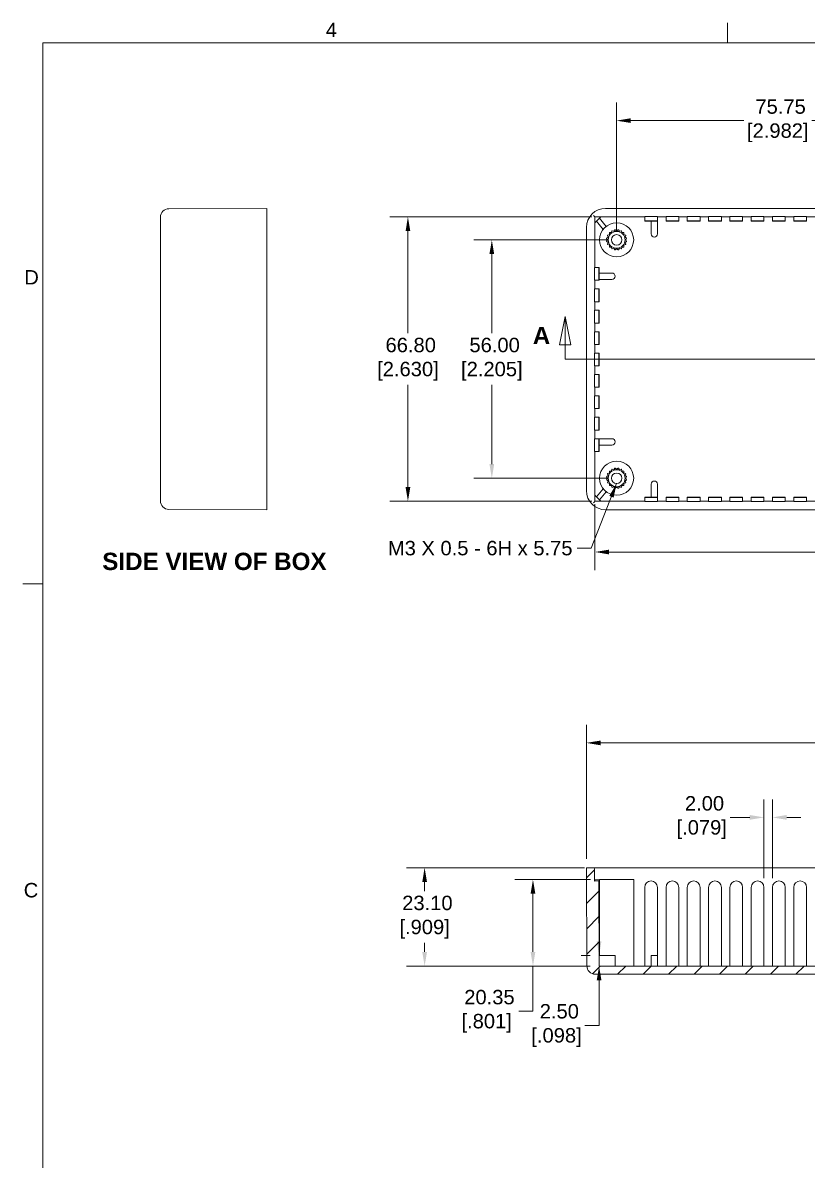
# Model space of a CAD drawing. Header units: millimetres. Extents: x 17 to 728, y 8 to 567.
# Drawn here: x 20.7 to 205, y 296.4 to 563.5 of the extents above; entities that cross this region are included whole.
import ezdxf

# ---------------------------------------------------------------- set-up
doc = ezdxf.new("R2010")
doc.units = ezdxf.units.MM
doc.header["$LTSCALE"] = 1.333333
for name, color, linetype, lineweight in [('Dimension (ANSI)', 7, 'Continuous', 9), ('Hatch (ANSI)', 7, 'Continuous', 9), ('Section Line (ANSI)', 7, 'Continuous', 9), ('Sketch Geometry (ANSI)', 7, 'Continuous', 9), ('Symbol (ANSI)', 7, 'Continuous', 9), ('Visible (ANSI)', 7, 'Continuous', 18)]:
    doc.layers.add(name, color=color, linetype=linetype, lineweight=lineweight)
doc.styles.add('Label Text (ANSI)', font='ARIALBD.TTF')
doc.styles.add('Note Text (ANSI)', font='ARIAL.TTF')
doc.dimstyles.new('Default - mm (ANSI)', dxfattribs={"dimscale": 1.333333, "dimtxt": 2.54, "dimasz": 2.5, "dimexe": 3.175, "dimexo": 1.6002, "dimgap": 0.8, "dimtad": 0, "dimtih": 1, "dimtoh": 1, "dimrnd": 1e-08, "dimzin": 4, "dimdsep": 46, "dimtxsty": 'Note Text (ANSI)', "dimcen": 0.09, "dimdle": 10, "dimclrd": 256, "dimclre": 256, "dimclrt": 256, "dimadec": 1, "dimazin": 0, "dimtfac": 1.2, "dimtofl": 0, "dimtmove": 0, "dimatfit": 3, "dimfxl": 0, "dimtolj": 1, "dimtzin": 0, "dimlwd": -1, "dimlwe": -1, "dimarcsym": 0})
doc.dimstyles.new('Default - mm (ANSI)$7', dxfattribs={"dimscale": 1.333333, "dimtxt": 2.54, "dimasz": 2.5, "dimexe": 3.175, "dimexo": 1.6002, "dimgap": 0.8, "dimtad": 0, "dimtih": 1, "dimtoh": 1, "dimrnd": 1e-08, "dimzin": 4, "dimdsep": 46, "dimtxsty": 'Note Text (ANSI)', "dimcen": 0.09, "dimdle": 10, "dimclrd": 256, "dimclre": 256, "dimclrt": 256, "dimadec": 1, "dimazin": 0, "dimtfac": 1.2, "dimtofl": 0, "dimtmove": 0, "dimatfit": 3, "dimfxl": 0, "dimtolj": 1, "dimtzin": 0, "dimlwd": -1, "dimlwe": -1, "dimarcsym": 0})

# ---------------------------------------------------------------- blocks, each defined once
blk = doc.blocks.new('*D6')
at = {"layer": 'Defpoints', "color": 0}
for p in [(160.23, 540.55), (160.23, 512.55), (235.98, 512.55)]:
    blk.add_point(p, dxfattribs=at)
at = {"layer": 'Dimension (ANSI)'}
for p, q in [((160.23, 514.69), (160.23, 544.79)), ((235.98, 514.69), (235.98, 544.79)), ((163.56, 540.55), (190.12, 540.55)), ((232.65, 540.55), (206.09, 540.55))]:
    blk.add_line(p, q, dxfattribs=at)
for points in [[(163.56, 541.11), (163.56, 540), (160.23, 540.55)], [(232.65, 541.11), (232.65, 540), (235.98, 540.55)]]:
    blk.add_solid(points, dxfattribs=at)
at = {"layer": 'Dimension (ANSI)', "insert": (198.1, 545.55), "char_height": 3.387, "attachment_point": 2, "style": 'Note Text (ANSI)'}
blk.add_mtext('\\A1; 75.75\\P[2.982]', dxfattribs=at)
blk = doc.blocks.new('*D7')
at = {"layer": 'Defpoints', "color": 0}
for p in [(160.23, 512.55), (130.9, 456.55), (160.23, 456.55)]:
    blk.add_point(p, dxfattribs=at)
at = {"layer": 'Dimension (ANSI)'}
for p, q in [((158.1, 512.55), (126.66, 512.55)), ((130.9, 509.22), (130.9, 490.62)), ((130.9, 459.89), (130.9, 478.49)), ((158.1, 456.55), (126.66, 456.55))]:
    blk.add_line(p, q, dxfattribs=at)
for points in [[(130.34, 509.22), (131.45, 509.22), (130.9, 512.55)], [(130.34, 459.89), (131.45, 459.89), (130.9, 456.55)]]:
    blk.add_solid(points, dxfattribs=at)
at = {"layer": 'Dimension (ANSI)', "insert": (130.9, 489.55), "char_height": 3.387, "attachment_point": 2, "style": 'Note Text (ANSI)'}
blk.add_mtext('\\A1; 56.00\\P[2.205]', dxfattribs=at)
blk = doc.blocks.new('2dTransSection1')
at = {"layer": 'Section Line (ANSI)', "linetype": 'Continuous'}
for p, q in [((111.1, 370.92), (110.1, 365.92)), ((111.1, 365.92), (111.1, 370.92)), ((112.1, 365.92), (111.1, 370.92)), ((242.87, 370.92), (241.87, 365.92)), ((242.87, 365.92), (242.87, 370.92)), ((243.87, 365.92), (242.87, 370.92)), ((110.1, 365.92), (112.1, 365.92)), ((111.1, 363.42), (111.1, 365.92)), ((241.87, 365.92), (243.87, 365.92)), ((242.87, 363.42), (242.87, 365.92)), ((112.49, 363.42), (111.1, 363.42)), ((242.87, 363.42), (241.48, 363.42))]:
    blk.add_line(p, q, dxfattribs=at)
at = {"layer": 'Section Line (ANSI)'}
blk.add_line((242.87, 363.42), (111.1, 363.42), dxfattribs=at)
at = {"layer": 'Section Line (ANSI)', "linetype": 'Continuous', "flags": 128}
for points in [[(112.1, 365.92), (111.1, 370.92), (110.1, 365.92), (112.1, 365.92)], [(243.87, 365.92), (242.87, 370.92), (241.87, 365.92), (243.87, 365.92)]]:
    blk.add_lwpolyline(points, dxfattribs=at)
at = {"layer": 'Section Line (ANSI)'}
for points in [[(112.1, 365.92), (111.1, 370.92), (110.1, 365.92), (112.1, 365.92)], [(243.87, 365.92), (242.87, 370.92), (241.87, 365.92), (243.87, 365.92)]]:
    blk.add_solid(points, dxfattribs=at)
at = {"layer": 'Section Line (ANSI)', "char_height": 3.05, "attachment_point": 7, "style": 'Label Text (ANSI)'}
for insert in [(105.39, 366.04), (245.5, 366.04)]:
    blk.add_mtext('A', dxfattribs=dict(at, insert=insert))
blk = doc.blocks.new('*D11')
at = {"layer": 'Defpoints', "color": 0}
for p in [(318.83, 394.41), (153.13, 365.07), (318.83, 365.07)]:
    blk.add_point(p, dxfattribs=at)
at = {"layer": 'Dimension (ANSI)'}
for p, q in [((153.13, 367.21), (153.13, 398.64)), ((318.83, 367.21), (318.83, 398.64)), ((156.46, 394.41), (230.11, 394.41)), ((315.5, 394.41), (247.81, 394.41))]:
    blk.add_line(p, q, dxfattribs=at)
for points in [[(156.46, 394.96), (156.46, 393.85), (153.13, 394.41)], [(315.5, 394.96), (315.5, 393.85), (318.83, 394.41)]]:
    blk.add_solid(points, dxfattribs=at)
at = {"layer": 'Dimension (ANSI)', "insert": (238.96, 399.4), "char_height": 3.3867, "attachment_point": 2, "style": 'Note Text (ANSI)'}
blk.add_mtext('\\A1; 165.70\\P[6.524]', dxfattribs=at)
blk = doc.blocks.new('*D13')
at = {"layer": 'Defpoints', "color": 0}
for p in [(196.85, 376.91), (194.85, 360.48), (196.85, 360.48)]:
    blk.add_point(p, dxfattribs=at)
at = {"layer": 'Dimension (ANSI)'}
for p, q in [((194.85, 362.61), (194.85, 381.14)), ((196.85, 362.61), (196.85, 381.14)), ((191.51, 376.91), (186.89, 376.91)), ((200.19, 376.91), (203.52, 376.91))]:
    blk.add_line(p, q, dxfattribs=at)
for points in [[(191.51, 377.47), (191.51, 376.35), (194.85, 376.91)], [(200.19, 377.47), (200.19, 376.35), (196.85, 376.91)]]:
    blk.add_solid(points, dxfattribs=at)
at = {"layer": 'Dimension (ANSI)', "insert": (180.22, 381.91), "char_height": 3.387, "attachment_point": 2, "style": 'Note Text (ANSI)'}
blk.add_mtext('\\A1; 2.00\\P[.079]', dxfattribs=at)
blk = doc.blocks.new('Borders Default Border')
at = {"layer": 'Sketch Geometry (ANSI)'}
for p, q in [((139.7, 419.1), (139.7, 422.66)), ((19.05, 323.85), (15.49, 323.85))]:
    blk.add_line(p, q, dxfattribs=at)
at = {"layer": 'Sketch Geometry (ANSI)', "flags": 128}
blk.add_lwpolyline([(19.05, 12.7), (19.05, 419.1), (539.75, 419.1), (539.75, 12.7), (19.05, 12.7)], dxfattribs=at)
at = {"layer": 'Symbol (ANSI)', "char_height": 2.54, "attachment_point": 7, "style": 'Note Text (ANSI)'}
for s, insert in [('4', (68.91, 420.12)), ('D', (15.77, 376.55)), ('C', (15.67, 268.56))]:
    blk.add_mtext(s, dxfattribs=dict(at, insert=insert))
blk = doc.blocks.new('*D31')
at = {"layer": 'Defpoints', "color": 0}
for p in [(156.1, 344.47), (156.12, 344.47), (156.13, 341.97)]:
    blk.add_point(p, dxfattribs=at)
at = {"layer": 'Dimension (ANSI)'}
for p, q in [((156.1, 347.81), (156.1, 351.14)), ((153.99, 344.47), (151.87, 344.47)), ((154, 341.97), (151.87, 341.97)), ((156.1, 338.64), (156.1, 328.07)), ((156.1, 328.07), (152.77, 328.07))]:
    blk.add_line(p, q, dxfattribs=at)
for points in [[(155.55, 347.81), (156.66, 347.81), (156.1, 344.47)], [(155.55, 338.64), (156.66, 338.64), (156.1, 341.97)]]:
    blk.add_solid(points, dxfattribs=at)
at = {"layer": 'Dimension (ANSI)', "insert": (146.1, 333.07), "char_height": 3.387, "attachment_point": 2, "style": 'Note Text (ANSI)'}
blk.add_mtext('\\A1; 2.50\\P[.098]', dxfattribs=at)
blk = doc.blocks.new('*D32')
at = {"layer": 'Defpoints', "color": 0}
for p in [(140.56, 362.32), (156.23, 362.32), (156.13, 341.97)]:
    blk.add_point(p, dxfattribs=at)
at = {"layer": 'Dimension (ANSI)'}
for p, q in [((154.1, 362.32), (136.33, 362.32)), ((140.56, 358.99), (140.56, 345.31)), ((154, 341.97), (136.33, 341.97)), ((140.56, 341.97), (140.56, 331.4)), ((140.56, 331.4), (137.23, 331.4))]:
    blk.add_line(p, q, dxfattribs=at)
for points in [[(140.01, 358.99), (141.12, 358.99), (140.56, 362.32)], [(140.01, 345.31), (141.12, 345.31), (140.56, 341.97)]]:
    blk.add_solid(points, dxfattribs=at)
at = {"layer": 'Dimension (ANSI)', "insert": (129.68, 336.4), "char_height": 3.387, "attachment_point": 2, "style": 'Note Text (ANSI)'}
blk.add_mtext('\\A1; 20.35\\P[.801]', dxfattribs=at)
blk = doc.blocks.new('*D33')
at = {"layer": 'Defpoints', "color": 0}
for p in [(115.1, 365.07), (154.78, 365.07), (156.13, 341.97)]:
    blk.add_point(p, dxfattribs=at)
at = {"layer": 'Dimension (ANSI)'}
for p, q in [((152.65, 365.07), (110.87, 365.07)), ((115.1, 361.74), (115.1, 359.59)), ((115.1, 345.31), (115.1, 347.46)), ((154, 341.97), (110.87, 341.97))]:
    blk.add_line(p, q, dxfattribs=at)
for points in [[(114.55, 361.74), (115.66, 361.74), (115.1, 365.07)], [(114.55, 345.31), (115.66, 345.31), (115.1, 341.97)]]:
    blk.add_solid(points, dxfattribs=at)
at = {"layer": 'Dimension (ANSI)', "insert": (115.1, 358.52), "char_height": 3.387, "attachment_point": 2, "style": 'Note Text (ANSI)'}
blk.add_mtext('\\A1; 23.10\\P[.909]', dxfattribs=at)
blk = doc.blocks.new('*D34')
at = {"layer": 'Defpoints', "color": 0}
for p in [(156.54, 517.95), (111.18, 451.16), (156.54, 451.16)]:
    blk.add_point(p, dxfattribs=at)
at = {"layer": 'Dimension (ANSI)'}
for p, q in [((154.41, 517.95), (106.95, 517.95)), ((111.18, 514.62), (111.18, 490.62)), ((111.18, 454.49), (111.18, 478.49)), ((154.41, 451.16), (106.95, 451.16))]:
    blk.add_line(p, q, dxfattribs=at)
for points in [[(110.63, 514.62), (111.74, 514.62), (111.18, 517.95)], [(110.63, 454.49), (111.74, 454.49), (111.18, 451.16)]]:
    blk.add_solid(points, dxfattribs=at)
at = {"layer": 'Dimension (ANSI)', "insert": (111.18, 489.55), "char_height": 3.387, "attachment_point": 2, "style": 'Note Text (ANSI)'}
blk.add_mtext('\\A1; 66.80\\P[2.630]', dxfattribs=at)
blk = doc.blocks.new('*D35')
at = {"layer": 'Defpoints', "color": 0}
for p in [(155.13, 452.57), (316.83, 452.57), (155.13, 439.24)]:
    blk.add_point(p, dxfattribs=at)
at = {"layer": 'Dimension (ANSI)'}
for p, q in [((155.13, 450.44), (155.13, 435)), ((316.83, 450.44), (316.83, 435)), ((158.46, 439.24), (227.13, 439.24)), ((313.5, 439.24), (244.83, 439.24))]:
    blk.add_line(p, q, dxfattribs=at)
for points in [[(158.46, 439.79), (158.46, 438.68), (155.13, 439.24)], [(313.5, 439.79), (313.5, 438.68), (316.83, 439.24)]]:
    blk.add_solid(points, dxfattribs=at)
at = {"layer": 'Dimension (ANSI)', "insert": (235.98, 444.24), "char_height": 3.3867, "attachment_point": 2, "style": 'Note Text (ANSI)'}
blk.add_mtext('\\A1; 161.70\\P[6.366]', dxfattribs=at)

msp = doc.modelspace()

# ---------------------------------------------------------------- hatches: boundary and pattern name
at = {"layer": 'Hatch (ANSI)'}
h = msp.add_hatch(dxfattribs=at)
h.set_pattern_fill('ANSI31', color=256, scale=33.866667, style=0)
h.set_pattern_definition([(45, (0, 0), (-2.99342, 2.99342), [])])
edge = h.paths.add_edge_path()
edge.add_ellipse((316.729, 342.072), major_axis=(0, -2), ratio=1, start_angle=0, end_angle=89.75)
edge.add_line((318.729, 342.063), (318.83, 365.072))
edge.add_line((318.83, 365.072), (317.178, 365.072))
edge.add_ellipse((317.178, 364.822), major_axis=(0, 0.25), ratio=1, start_angle=0, end_angle=89.75)
edge.add_line((316.928, 364.823), (316.916, 361.969))
edge.add_line((316.916, 361.969), (315.916, 361.973))
edge.add_line((315.916, 361.973), (315.829, 341.972))
edge.add_line((315.829, 341.972), (255.411, 341.972))
edge.add_line((255.411, 341.972), (255.411, 342.222))
edge.add_line((255.411, 342.222), (254.786, 342.222))
edge.add_line((254.786, 342.222), (254.786, 341.972))
edge.add_line((254.786, 341.972), (251.963, 341.972))
edge.add_line((251.963, 341.972), (251.963, 342.222))
edge.add_line((251.963, 342.222), (251.562, 342.222))
edge.add_line((251.562, 342.222), (251.562, 341.972))
edge.add_line((251.562, 341.972), (156.13, 341.972))
edge.add_line((156.13, 341.972), (156.043, 361.973))
edge.add_line((156.043, 361.973), (155.043, 361.969))
edge.add_line((155.043, 361.969), (155.031, 364.823))
edge.add_ellipse((154.781, 364.822), major_axis=(0.25, 0.001), ratio=1, start_angle=0, end_angle=89.75)
edge.add_line((154.781, 365.072), (153.13, 365.072))
edge.add_line((153.13, 365.072), (153.23, 342.063))
edge.add_ellipse((155.23, 342.072), major_axis=(-2, -0.009), ratio=1, start_angle=0, end_angle=89.75)
edge.add_line((155.23, 340.072), (316.729, 340.072))

# ---------------------------------------------------------------- linework, layer by layer
at = {"layer": 'Visible (ANSI)'}
for p, q in [((78.031, 519.955), (55.022, 519.854)), ((78.031, 519.955), (78.031, 515.455)), ((155.031, 518.054), (154.781, 518.304)), ((157.63, 519.955), (314.33, 519.955)), ((53.031, 515.354), (53.031, 517.854)), ((155.031, 518.054), (155.13, 517.954)), ((156.545, 517.954), (155.13, 516.54)), ((155.13, 517.954), (156.545, 517.954)), ((155.13, 516.54), (155.13, 517.954)), ((155.13, 516.54), (155.13, 506.055)), ((157.07, 515.008), (155.524, 516.933)), ((156.231, 517.64), (157.777, 515.715)), ((166.83, 517.954), (156.545, 517.954)), ((166.83, 518.035), (166.83, 517.035)), ((166.83, 516.954), (166.83, 517.035)), ((168.33, 516.954), (166.83, 516.954)), ((169.83, 516.965), (168.33, 516.965)), ((168.33, 516.965), (168.33, 513.954)), ((169.83, 518.035), (169.83, 517.035)), ((171.833, 517.954), (169.83, 517.954)), ((169.83, 517.035), (169.83, 516.965)), ((169.83, 513.954), (169.83, 516.965)), ((171.833, 518.035), (171.833, 517.035)), ((171.833, 516.954), (171.833, 517.035)), ((174.833, 516.954), (171.833, 516.954)), ((174.833, 518.035), (174.833, 517.035)), ((176.837, 517.954), (174.833, 517.954)), ((174.833, 517.035), (174.833, 516.954)), ((176.837, 518.035), (176.837, 517.035)), ((176.837, 516.954), (176.837, 517.035)), ((179.837, 516.954), (176.837, 516.954)), ((179.837, 518.035), (179.837, 517.035)), ((181.841, 517.954), (179.837, 517.954)), ((179.837, 517.035), (179.837, 516.954)), ((181.841, 518.035), (181.841, 517.035)), ((181.841, 516.954), (181.841, 517.035)), ((184.841, 516.954), (181.841, 516.954)), ((184.841, 518.035), (184.841, 517.035)), ((186.844, 517.954), (184.841, 517.954)), ((184.841, 517.035), (184.841, 516.954)), ((186.844, 518.035), (186.844, 517.035)), ((186.844, 516.954), (186.844, 517.035)), ((189.844, 516.954), (186.844, 516.954)), ((189.844, 518.035), (189.844, 517.035)), ((191.848, 517.954), (189.844, 517.954)), ((189.844, 517.035), (189.844, 516.954)), ((191.848, 518.035), (191.848, 517.035)), ((191.848, 516.954), (191.848, 517.035)), ((194.848, 516.954), (191.848, 516.954)), ((194.848, 518.035), (194.848, 517.035)), ((196.852, 517.954), (194.848, 517.954)), ((194.848, 517.035), (194.848, 516.954)), ((196.852, 518.035), (196.852, 517.035)), ((196.852, 516.954), (196.852, 517.035)), ((199.852, 516.954), (196.852, 516.954)), ((199.852, 518.035), (199.852, 517.035)), ((201.855, 517.954), (199.852, 517.954)), ((199.852, 517.035), (199.852, 516.954)), ((201.855, 518.035), (201.855, 517.035)), ((201.855, 516.954), (201.855, 517.035)), ((204.855, 516.954), (201.855, 516.954)), ((204.855, 518.035), (204.855, 517.035)), ((206.859, 517.954), (204.855, 517.954)), ((204.855, 517.035), (204.855, 516.954)), ((53.031, 515.354), (53.031, 453.755)), ((78.031, 453.655), (78.031, 515.455)), ((153.13, 453.655), (153.13, 515.455)), ((158.212, 513.21), (157.888, 512.954)), ((158.101, 513.608), (158.212, 513.21)), ((158.514, 513.801), (158.127, 513.658)), ((158.53, 514.214), (158.514, 513.801)), ((158.983, 514.271), (158.57, 514.254)), ((159.126, 514.658), (158.983, 514.271)), ((159.574, 514.572), (159.177, 514.684)), ((159.83, 514.896), (159.574, 514.572)), ((160.23, 514.676), (159.886, 514.905)), ((160.573, 514.905), (160.23, 514.676)), ((160.885, 514.572), (160.629, 514.896)), ((161.282, 514.684), (160.885, 514.572)), ((161.476, 514.271), (161.333, 514.658)), ((161.889, 514.254), (161.476, 514.271)), ((161.945, 513.801), (161.929, 514.214)), ((162.333, 513.658), (161.945, 513.801)), ((162.247, 513.21), (162.358, 513.608)), ((162.571, 512.954), (162.247, 513.21)), ((157.88, 512.898), (158.109, 512.555)), ((158.109, 512.555), (157.88, 512.211)), ((157.888, 512.155), (158.212, 511.899)), ((158.212, 511.899), (158.101, 511.502)), ((158.127, 511.452), (158.514, 511.308)), ((158.514, 511.308), (158.53, 510.896)), ((158.57, 510.856), (158.983, 510.839)), ((158.983, 510.839), (159.126, 510.452)), ((159.177, 510.426), (159.574, 510.538)), ((159.574, 510.538), (159.83, 510.214)), ((159.886, 510.205), (160.23, 510.434)), ((160.23, 510.434), (160.573, 510.205)), ((160.629, 510.214), (160.885, 510.538)), ((160.885, 510.538), (161.282, 510.426)), ((161.333, 510.452), (161.476, 510.839)), ((161.476, 510.839), (161.889, 510.856)), ((161.929, 510.896), (161.945, 511.308)), ((161.945, 511.308), (162.333, 511.452)), ((162.247, 511.899), (162.571, 512.155)), ((162.358, 511.502), (162.247, 511.899)), ((162.35, 512.555), (162.579, 512.898)), ((162.579, 512.211), (162.35, 512.555)), ((155.05, 506.055), (156.05, 506.055)), ((156.05, 506.055), (156.13, 506.055)), ((156.13, 506.055), (156.13, 504.755)), ((155.05, 503.055), (156.05, 503.055)), ((155.13, 503.055), (155.13, 501.03)), ((156.13, 503.055), (156.05, 503.055)), ((156.119, 504.755), (156.119, 503.255)), ((159.13, 504.755), (156.119, 504.755)), ((156.119, 503.255), (159.13, 503.255)), ((156.13, 503.255), (156.13, 503.055)), ((155.05, 501.03), (156.05, 501.03)), ((156.05, 501.03), (156.13, 501.03)), ((156.13, 501.03), (156.13, 498.03)), ((155.05, 498.03), (156.05, 498.03)), ((155.13, 498.03), (155.13, 496.005)), ((156.13, 498.03), (156.05, 498.03)), ((155.05, 496.005), (156.05, 496.005)), ((156.05, 496.005), (156.13, 496.005)), ((156.13, 496.005), (156.13, 493.005)), ((155.05, 493.005), (156.05, 493.005)), ((155.13, 493.005), (155.13, 490.98)), ((156.13, 493.005), (156.05, 493.005)), ((155.05, 490.98), (156.05, 490.98)), ((156.05, 490.98), (156.13, 490.98)), ((156.13, 490.98), (156.13, 487.98)), ((155.05, 487.98), (156.05, 487.98)), ((155.13, 487.98), (155.13, 485.955)), ((156.13, 487.98), (156.05, 487.98)), ((155.05, 485.955), (156.05, 485.955)), ((156.05, 485.955), (156.13, 485.955)), ((156.13, 485.955), (156.13, 482.955)), ((155.05, 482.955), (156.05, 482.955)), ((155.05, 480.93), (156.05, 480.93)), ((155.13, 482.955), (155.13, 480.93)), ((156.13, 482.955), (156.05, 482.955)), ((156.05, 480.93), (156.13, 480.93)), ((156.13, 480.93), (156.13, 477.93)), ((155.05, 477.93), (156.05, 477.93)), ((155.05, 475.905), (156.05, 475.905)), ((155.13, 477.93), (155.13, 475.905)), ((156.13, 477.93), (156.05, 477.93)), ((156.05, 475.905), (156.13, 475.905)), ((156.13, 475.905), (156.13, 472.905)), ((155.05, 472.905), (156.05, 472.905)), ((155.13, 472.905), (155.13, 470.88)), ((156.13, 472.905), (156.05, 472.905)), ((155.05, 470.88), (156.05, 470.88)), ((156.05, 470.88), (156.13, 470.88)), ((156.13, 470.88), (156.13, 467.88)), ((155.05, 467.88), (156.05, 467.88)), ((155.13, 467.88), (155.13, 465.855)), ((156.13, 467.88), (156.05, 467.88)), ((155.05, 465.855), (156.05, 465.855)), ((156.05, 465.855), (156.119, 465.855)), ((156.119, 465.855), (156.119, 464.355)), ((156.119, 465.855), (159.13, 465.855)), ((155.05, 462.855), (156.05, 462.855)), ((155.13, 462.855), (155.13, 452.57)), ((156.13, 462.855), (156.05, 462.855)), ((159.13, 464.355), (156.119, 464.355)), ((156.13, 464.355), (156.13, 462.855)), ((157.88, 456.898), (158.109, 456.555)), ((158.212, 457.21), (157.888, 456.954)), ((158.101, 457.608), (158.212, 457.21)), ((158.514, 457.801), (158.127, 457.658)), ((158.53, 458.214), (158.514, 457.801)), ((158.983, 458.271), (158.57, 458.254)), ((159.126, 458.658), (158.983, 458.271)), ((159.574, 458.572), (159.177, 458.684)), ((159.83, 458.896), (159.574, 458.572)), ((160.23, 458.676), (159.886, 458.905)), ((160.573, 458.905), (160.23, 458.676)), ((160.885, 458.572), (160.629, 458.896)), ((161.282, 458.684), (160.885, 458.572)), ((161.476, 458.271), (161.333, 458.658)), ((161.889, 458.254), (161.476, 458.271)), ((161.945, 457.801), (161.929, 458.214)), ((162.333, 457.658), (161.945, 457.801)), ((162.247, 457.21), (162.358, 457.608)), ((162.571, 456.954), (162.247, 457.21)), ((162.35, 456.555), (162.579, 456.898)), ((158.109, 456.555), (157.88, 456.211)), ((157.888, 456.155), (158.212, 455.899)), ((158.212, 455.899), (158.101, 455.502)), ((158.127, 455.452), (158.514, 455.308)), ((158.514, 455.308), (158.53, 454.896)), ((158.57, 454.856), (158.983, 454.839)), ((158.983, 454.839), (159.126, 454.452)), ((159.177, 454.426), (159.574, 454.538)), ((159.574, 454.538), (159.83, 454.214)), ((159.886, 454.205), (160.23, 454.434)), ((160.23, 454.434), (160.573, 454.205)), ((160.629, 454.214), (160.885, 454.538)), ((160.885, 454.538), (161.282, 454.426)), ((161.333, 454.452), (161.476, 454.839)), ((161.476, 454.839), (161.889, 454.856)), ((161.929, 454.896), (161.945, 455.308)), ((161.945, 455.308), (162.333, 455.452)), ((162.247, 455.899), (162.571, 456.155)), ((162.358, 455.502), (162.247, 455.899)), ((162.579, 456.211), (162.35, 456.555)), ((168.33, 452.145), (168.33, 455.156)), ((169.83, 455.156), (169.83, 452.145)), ((53.031, 451.255), (53.031, 453.755)), ((78.031, 453.655), (78.031, 449.155)), ((156.545, 451.156), (155.13, 452.57)), ((155.13, 452.57), (155.13, 451.156)), ((157.07, 454.102), (155.524, 452.177)), ((156.231, 451.47), (157.777, 453.395)), ((166.83, 452.156), (168.33, 452.156)), ((166.83, 452.156), (166.83, 452.075)), ((166.83, 451.075), (166.83, 452.075)), ((168.33, 452.145), (169.83, 452.145)), ((169.83, 452.075), (169.83, 452.145)), ((169.83, 451.075), (169.83, 452.075)), ((171.833, 452.156), (174.833, 452.156)), ((171.833, 452.156), (171.833, 452.075)), ((171.833, 451.075), (171.833, 452.075)), ((174.833, 452.075), (174.833, 452.156)), ((174.833, 451.075), (174.833, 452.075)), ((176.837, 452.156), (179.837, 452.156)), ((176.837, 452.156), (176.837, 452.075)), ((176.837, 451.075), (176.837, 452.075)), ((179.837, 452.075), (179.837, 452.156)), ((179.837, 451.075), (179.837, 452.075)), ((181.841, 452.156), (184.841, 452.156)), ((181.841, 452.156), (181.841, 452.075)), ((181.841, 451.075), (181.841, 452.075)), ((184.841, 452.075), (184.841, 452.156)), ((184.841, 451.075), (184.841, 452.075)), ((186.844, 452.156), (189.844, 452.156)), ((186.844, 452.156), (186.844, 452.075)), ((186.844, 451.075), (186.844, 452.075)), ((189.844, 452.075), (189.844, 452.156)), ((189.844, 451.075), (189.844, 452.075)), ((191.848, 452.156), (194.848, 452.156)), ((191.848, 452.156), (191.848, 452.075)), ((191.848, 451.075), (191.848, 452.075)), ((194.848, 452.075), (194.848, 452.156)), ((194.848, 451.075), (194.848, 452.075)), ((196.852, 452.156), (199.852, 452.156)), ((196.852, 452.156), (196.852, 452.075)), ((196.852, 451.075), (196.852, 452.075)), ((199.852, 452.075), (199.852, 452.156)), ((199.852, 451.075), (199.852, 452.075)), ((201.855, 452.156), (204.855, 452.156)), ((201.855, 452.156), (201.855, 452.075)), ((201.855, 451.075), (201.855, 452.075)), ((204.855, 452.075), (204.855, 452.156)), ((204.855, 451.075), (204.855, 452.075)), ((55.022, 449.255), (78.031, 449.155)), ((155.031, 451.056), (154.781, 450.806)), ((155.031, 451.056), (155.13, 451.156)), ((155.13, 451.156), (156.545, 451.156)), ((156.545, 451.156), (166.83, 451.156)), ((314.33, 449.155), (157.63, 449.155)), ((169.83, 451.156), (171.833, 451.156)), ((174.833, 451.156), (176.837, 451.156)), ((179.837, 451.156), (181.841, 451.156)), ((184.841, 451.156), (186.844, 451.156)), ((189.844, 451.156), (191.848, 451.156)), ((194.848, 451.156), (196.852, 451.156)), ((199.852, 451.156), (201.855, 451.156)), ((204.855, 451.156), (206.859, 451.156)), ((154.781, 365.072), (153.13, 365.072)), ((153.13, 365.072), (153.23, 342.063)), ((317.178, 365.072), (154.781, 365.072)), ((155.043, 361.969), (155.031, 364.823)), ((155.043, 361.972), (156.043, 361.977)), ((156.043, 361.973), (155.043, 361.969)), ((156.23, 362.272), (155.13, 362.272)), ((155.13, 362.272), (155.13, 361.973)), ((156.043, 361.977), (156.043, 361.973)), ((156.13, 341.972), (156.043, 361.973)), ((164.23, 362.322), (156.23, 362.322)), ((156.23, 344.472), (156.23, 362.322)), ((164.23, 341.972), (164.23, 362.322)), ((156.23, 359.822), (156.052, 359.822)), ((166.83, 341.972), (166.83, 360.477)), ((169.83, 360.477), (169.83, 344.472)), ((171.833, 341.972), (171.833, 360.477)), ((174.833, 360.477), (174.833, 341.972)), ((176.837, 341.972), (176.837, 360.477)), ((179.837, 360.477), (179.837, 341.972)), ((181.841, 341.972), (181.841, 360.477)), ((184.841, 360.477), (184.841, 341.972)), ((186.844, 341.972), (186.844, 360.477)), ((189.844, 360.477), (189.844, 341.972)), ((191.848, 341.972), (191.848, 360.477)), ((194.848, 360.477), (194.848, 341.972)), ((196.852, 341.972), (196.852, 360.477)), ((199.852, 360.477), (199.852, 341.972)), ((201.855, 341.972), (201.855, 360.477)), ((204.855, 360.477), (204.855, 341.972)), ((156.119, 344.472), (159.13, 344.472)), ((251.562, 341.972), (156.13, 341.972)), ((159.88, 344.472), (159.13, 344.472)), ((159.88, 344.472), (159.88, 341.972)), ((168.33, 341.972), (168.33, 344.472)), ((169.83, 344.472), (168.33, 344.472)), ((169.83, 341.972), (169.83, 344.472)), ((155.23, 340.072), (316.729, 340.072))]:
    msp.add_line(p, q, dxfattribs=at)
for centre, radius in [((160.23, 512.555), 4), ((160.23, 512.555), 1.994), ((160.23, 512.555), 1.232), ((160.23, 456.555), 4), ((160.23, 456.555), 1.994), ((160.23, 456.555), 1.232)]:
    msp.add_circle(centre, radius, dxfattribs=at)
for centre, radius, start, end in [((55.031, 517.854), 2, 90.25, 180), ((160.23, 512.555), 2.375, 170.31711, 171.68289), ((160.23, 512.555), 2.375, 152.31711, 153.68289), ((160.23, 512.555), 2.375, 134.31711, 135.68289), ((160.23, 512.555), 2.375, 116.31711, 117.68289), ((160.23, 512.555), 2.375, 98.31711, 99.68289), ((160.23, 512.555), 2.375, 80.31711, 81.68289), ((160.23, 512.555), 2.375, 62.31711, 63.68289), ((160.23, 512.555), 2.375, 44.31711, 45.68289), ((160.23, 512.555), 2.375, 26.31711, 27.68289), ((160.23, 512.555), 2.375, 8.31711, 9.68289), ((169.08, 513.954), 0.75, 180, 0), ((160.23, 512.555), 2.375, 188.31711, 189.68289), ((160.23, 512.555), 2.375, 206.31711, 207.68289), ((160.23, 512.555), 2.375, 224.31711, 225.68289), ((160.23, 512.555), 2.375, 242.31711, 243.68289), ((160.23, 512.555), 2.375, 296.31711, 297.68289), ((160.23, 512.555), 2.375, 314.31711, 315.68289), ((160.23, 512.555), 2.375, 332.31711, 333.68289), ((160.23, 512.555), 2.375, 350.31711, 351.68289), ((160.23, 512.555), 2.375, 260.31711, 261.68289), ((160.23, 512.555), 2.375, 278.31711, 279.68289), ((159.13, 504.005), 0.75, 270, 90), ((159.13, 465.105), 0.75, 270, 90), ((160.23, 456.555), 2.375, 170.31711, 171.68289), ((160.23, 456.555), 2.375, 152.31711, 153.68289), ((160.23, 456.555), 2.375, 134.31711, 135.68289), ((160.23, 456.555), 2.375, 116.31711, 117.68289), ((160.23, 456.555), 2.375, 98.31711, 99.68289), ((160.23, 456.555), 2.375, 80.31711, 81.68289), ((160.23, 456.555), 2.375, 62.31711, 63.68289), ((160.23, 456.555), 2.375, 44.31711, 45.68289), ((160.23, 456.555), 2.375, 26.31711, 27.68289), ((160.23, 456.555), 2.375, 8.31711, 9.68289), ((160.23, 456.555), 2.375, 188.31711, 189.68289), ((160.23, 456.555), 2.375, 206.31711, 207.68289), ((160.23, 456.555), 2.375, 224.31711, 225.68289), ((160.23, 456.555), 2.375, 242.31711, 243.68289), ((160.23, 456.555), 2.375, 260.31711, 261.68289), ((160.23, 456.555), 2.375, 278.31711, 279.68289), ((160.23, 456.555), 2.375, 296.31711, 297.68289), ((160.23, 456.555), 2.375, 314.31711, 315.68289), ((160.23, 456.555), 2.375, 332.31711, 333.68289), ((160.23, 456.555), 2.375, 350.31711, 351.68289), ((169.08, 455.156), 0.75, 0, 180), ((55.031, 451.255), 2, 180, 269.75), ((154.781, 364.822), 0.25, 0.25, 90), ((155.23, 342.072), 2, 180.25, 270)]:
    msp.add_arc(centre, radius, start, end, dxfattribs=at)
for centre, major_axis, ratio, start_param, end_param in [((157.63, 515.455), (-3.182, 3.182), 0.999981, 5.4977967, 7.068574), ((168.33, 518.035), (-1.5, 0), 0.0043633, 3.1415927, 6.2831853), ((168.33, 517.035), (-1.5, 0), 0.0043633, 3.1415927, 6.2831853), ((173.333, 518.035), (-1.5, 0), 0.0043633, 3.1415927, 6.2831853), ((173.333, 517.035), (-1.5, 0), 0.0043633, 3.1415927, 6.2831853), ((178.337, 518.035), (-1.5, 0), 0.0043633, 3.1415927, 6.2831853), ((178.337, 517.035), (-1.5, 0), 0.0043633, 3.1415927, 6.2831853), ((183.341, 518.035), (-1.5, 0), 0.0043633, 3.1415927, 6.2831853), ((183.341, 517.035), (-1.5, 0), 0.0043633, 3.1415927, 6.2831853), ((188.344, 518.035), (-1.5, 0), 0.0043633, 3.1415927, 6.2831853), ((188.344, 517.035), (-1.5, 0), 0.0043633, 3.1415927, 6.2831853), ((193.348, 518.035), (-1.5, 0), 0.0043633, 3.1415927, 6.2831853), ((193.348, 517.035), (-1.5, 0), 0.0043633, 3.1415927, 6.2831853), ((198.352, 518.035), (-1.5, 0), 0.0043633, 3.1415927, 6.2831853), ((198.352, 517.035), (-1.5, 0), 0.0043633, 3.1415927, 6.2831853), ((203.355, 518.035), (-1.5, 0), 0.0043633, 3.1415927, 6.2831853), ((203.355, 517.035), (-1.5, 0), 0.0043633, 3.1415927, 6.2831853), ((155.05, 504.555), (0, -1.5), 0.0043633, 3.1415927, 6.2831853), ((156.05, 504.555), (0, -1.5), 0.0043633, 3.1415927, 6.2831853), ((155.05, 499.53), (0, -1.5), 0.0043633, 3.1415927, 6.2831853), ((156.05, 499.53), (0, -1.5), 0.0043633, 3.1415927, 6.2831853), ((155.05, 494.505), (0, -1.5), 0.0043633, 3.1415927, 6.2831853), ((156.05, 494.505), (0, -1.5), 0.0043633, 3.1415927, 6.2831853), ((155.05, 489.48), (0, -1.5), 0.0043633, 3.1415927, 6.2831853), ((156.05, 489.48), (0, -1.5), 0.0043633, 3.1415927, 6.2831853), ((155.05, 484.455), (0, -1.5), 0.0043633, 3.1415927, 6.2831853), ((156.05, 484.455), (0, -1.5), 0.0043633, 3.1415927, 6.2831853), ((155.05, 479.43), (0, -1.5), 0.0043633, 3.1415927, 6.2831853), ((156.05, 479.43), (0, -1.5), 0.0043633, 3.1415927, 6.2831853), ((155.05, 474.405), (0, -1.5), 0.0043633, 3.1415927, 6.2831853), ((156.05, 474.405), (0, -1.5), 0.0043633, 3.1415927, 6.2831853), ((155.05, 469.38), (0, -1.5), 0.0043633, 3.1415927, 6.2831853), ((156.05, 469.38), (0, -1.5), 0.0043633, 3.1415927, 6.2831853), ((155.05, 464.355), (0, -1.5), 0.0043633, 3.1415927, 6.2831853), ((156.05, 464.355), (0, -1.5), 0.0043633, 3.1415927, 6.2831853), ((157.63, 453.655), (-3.182, -3.182), 0.999981, 5.4977967, 7.068574), ((168.33, 452.075), (-1.5, 0), 0.0043633, 0, 3.1415927), ((173.333, 452.075), (-1.5, 0), 0.0043633, 0, 3.1415927), ((178.337, 452.075), (-1.5, 0), 0.0043633, 0, 3.1415927), ((183.341, 452.075), (-1.5, 0), 0.0043633, 0, 3.1415927), ((188.344, 452.075), (-1.5, 0), 0.0043633, 0, 3.1415927), ((193.348, 452.075), (-1.5, 0), 0.0043633, 0, 3.1415927), ((198.352, 452.075), (-1.5, 0), 0.0043633, 0, 3.1415927), ((203.355, 452.075), (-1.5, 0), 0.0043633, 0, 3.1415927), ((168.33, 451.075), (1.5, 0), 0.0043633, 3.1415927, 6.2831853), ((173.333, 451.075), (1.5, 0), 0.0043633, 3.1415927, 6.2831853), ((178.337, 451.075), (1.5, 0), 0.0043633, 3.1415927, 6.2831853), ((183.341, 451.075), (1.5, 0), 0.0043633, 3.1415927, 6.2831853), ((188.344, 451.075), (1.5, 0), 0.0043633, 3.1415927, 6.2831853), ((193.348, 451.075), (1.5, 0), 0.0043633, 3.1415927, 6.2831853), ((198.352, 451.075), (1.5, 0), 0.0043633, 3.1415927, 6.2831853), ((203.355, 451.075), (1.5, 0), 0.0043633, 3.1415927, 6.2831853), ((168.33, 360.477), (-1.5, 0), 0.9999905, 3.1415927, 6.2831853), ((173.333, 360.477), (-1.5, 0), 0.9999905, 3.1415927, 6.2831853), ((178.337, 360.477), (-1.5, 0), 0.9999905, 3.1415927, 6.2831853), ((183.341, 360.477), (-1.5, 0), 0.9999905, 3.1415927, 6.2831853), ((188.344, 360.477), (-1.5, 0), 0.9999905, 3.1415927, 6.2831853), ((193.348, 360.477), (-1.5, 0), 0.9999905, 3.1415927, 6.2831853), ((198.352, 360.477), (-1.5, 0), 0.9999905, 3.1415927, 6.2831853), ((203.355, 360.477), (-1.5, 0), 0.9999905, 3.1415927, 6.2831853)]:
    msp.add_ellipse(centre, major_axis=major_axis, ratio=ratio, start_param=start_param, end_param=end_param, dxfattribs=at)

# ---------------------------------------------------------------- block references
at = {"xscale": 1.333333333333333, "yscale": 1.333333333333333, "zscale": 1.333333333333333}
msp.add_blockref('Borders Default Border', (0, 0), dxfattribs=at)
at = {"layer": 'Section Line (ANSI)', "xscale": 1.333333333333333, "yscale": 1.333333333333333, "zscale": 1.333333333333333}
msp.add_blockref('2dTransSection1', (0, 0), dxfattribs=at)

# ---------------------------------------------------------------- texts
at = {"layer": 'Symbol (ANSI)', "insert": (149.856, 441.85), "char_height": 3.38667, "width": 43.38134, "attachment_point": 3, "style": 'Note Text (ANSI)'}
msp.add_mtext('{M3 X 0.5 - 6H x 5.75\\P}', dxfattribs=at)
at = {"layer": 'Symbol (ANSI)', "insert": (39.351, 434.949), "char_height": 4.06667, "attachment_point": 7, "style": 'Label Text (ANSI)'}
msp.add_mtext('SIDE VIEW OF BOX', dxfattribs=at)

# ---------------------------------------------------------------- dimensions: what is measured, and where the dimension line sits
at = {"layer": 'Dimension (ANSI)'}
for base, p1, p2, angle, text, override, picture, middle in [((160.23, 540.555), (235.98, 512.555), (160.23, 512.555), 180, ' <>\\X[2.982]', {"dimtih": 0, "dimtoh": 0, "dimdec": 2, "dimpost": '\\X', "dimtp": 0, "dimtm": 0, "dimtdec": 2, "dimatfit": 1, "dimtvp": -0.25}, '*D6', (198.105, 540.555)), ((111.181, 451.156), (156.545, 517.954), (156.545, 451.156), 90, ' <>\\X[2.630]', {"dimdec": 2, "dimpost": '\\X', "dimtp": 0, "dimtm": 0, "dimtdec": 2, "dimatfit": 1, "dimtvp": -0.25}, '*D34', (111.181, 484.555)), ((130.896, 456.555), (160.23, 512.555), (160.23, 456.555), 90, ' <>\\X[2.205]', {"dimdec": 2, "dimpost": '\\X', "dimtp": 0, "dimtm": 0, "dimtdec": 2, "dimatfit": 1, "dimtvp": -0.25}, '*D7', (130.896, 484.555)), ((318.83, 394.405), (153.13, 365.072), (318.83, 365.072), 180, ' <>\\X[6.524]', {"dimtih": 0, "dimtoh": 0, "dimdec": 2, "dimpost": '\\X', "dimtp": 0, "dimtm": 0, "dimtdec": 2, "dimatfit": 1, "dimtvp": -0.25}, '*D11', (238.96, 394.405)), ((196.852, 376.91), (194.848, 360.477), (196.852, 360.477), 180, ' <>\\X[.079]', {"dimtih": 0, "dimtoh": 0, "dimdec": 2, "dimpost": '\\X', "dimtp": 0, "dimtm": 0, "dimtdec": 2, "dimatfit": 1, "dimtvp": -0.25}, '*D13', (180.221, 376.91)), ((115.104, 365.072), (156.13, 341.972), (154.781, 365.072), 90, ' <>\\X[.909]', {"dimdec": 2, "dimpost": '\\X', "dimtp": 0, "dimtm": 0, "dimtdec": 2, "dimatfit": 1, "dimtvp": -0.25}, '*D33', (115.104, 353.522)), ((140.564, 362.322), (156.13, 341.972), (156.23, 362.322), 90, ' <>\\X[.801]', {"dimdec": 2, "dimpost": '\\X', "dimtp": 0, "dimtm": 0, "dimtdec": 2, "dimatfit": 2, "dimtvp": -0.25}, '*D32', (129.682, 331.401)), ((156.103, 344.472), (156.13, 341.972), (156.119, 344.472), 90, ' <>\\X[.098]', {"dimdec": 2, "dimpost": '\\X', "dimtp": 0, "dimtm": 0, "dimtdec": 2, "dimatfit": 1, "dimtvp": -0.25}, '*D31', (146.099, 328.068))]:
    dim = msp.add_linear_dim(base=base, p1=p1, p2=p2, angle=angle, text=text, dimstyle='Default - mm (ANSI)', override=override, dxfattribs=at)
    dim.commit()
    dim.dimension.update_dxf_attribs({"geometry": picture, "text_midpoint": middle, "dimtype": 160})
dim = msp.add_linear_dim(base=(155.13, 439.237), p1=(316.829, 452.57), p2=(155.13, 452.57), text=' <>\\X[6.366]', dimstyle='Default - mm (ANSI)', override={"dimtih": 0, "dimtoh": 0, "dimdec": 2, "dimpost": '\\X', "dimtp": 0, "dimtm": 0, "dimtdec": 2, "dimatfit": 1, "dimtvp": -0.25}, dxfattribs=at)
dim.commit()
dim.dimension.update_dxf_attribs({"geometry": '*D35', "text_midpoint": (235.98, 439.237), "dimtype": 160})

# ---------------------------------------------------------------- leaders
at = {"layer": 'Symbol (ANSI)', "annotation_type": 0, "has_hookline": 1, "hookline_direction": 1, "text_width": 42.848}
msp.add_leader([(160.23, 455.323), (154.256, 440.157), (150.923, 440.157)], dimstyle='Default - mm (ANSI)$7', override={"dimtad": 0}, dxfattribs=at)

doc.saveas('drawing.dxf')
